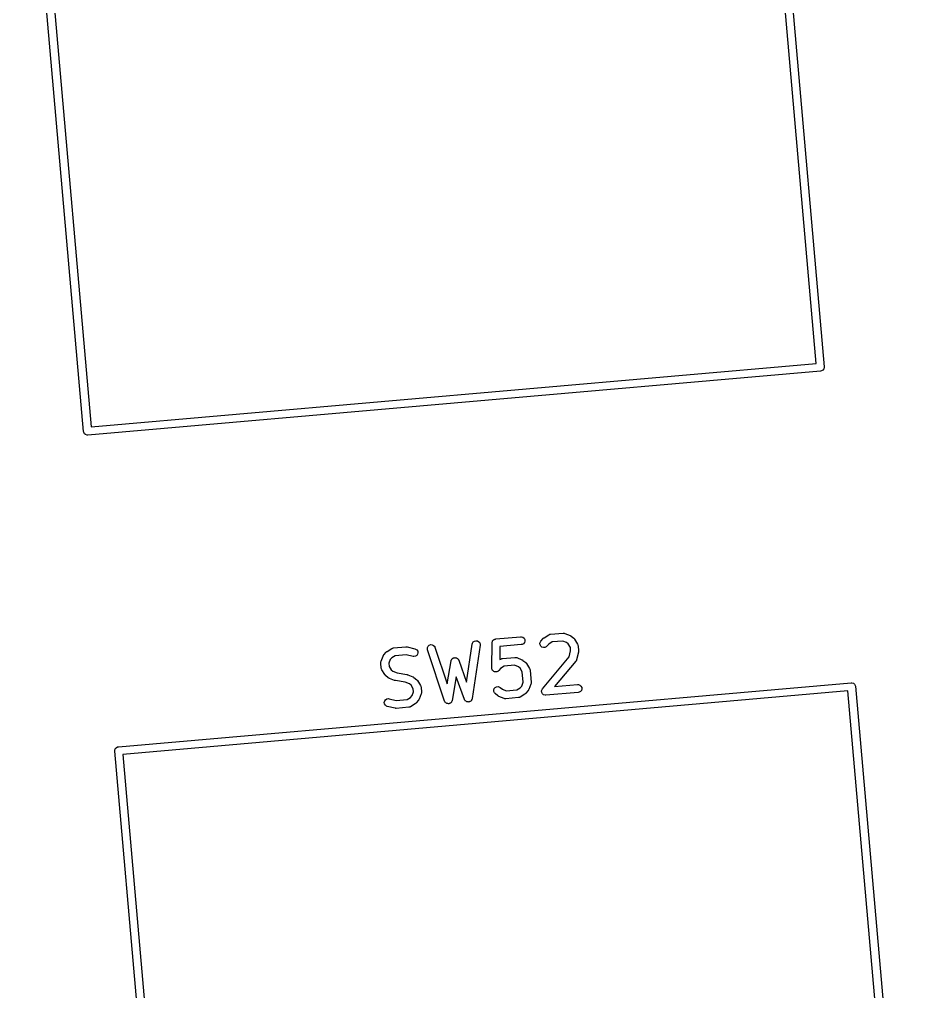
# Model space of a CAD drawing. Extents: x 2.7 to 14.1, y -9.5 to -1.1.
# Drawn here: x 11.692 to 12.366, y -5.258 to -4.529 of the extents above; entities that cross this region are included whole.
import ezdxf

# ---------------------------------------------------------------- set-up
doc = ezdxf.new("R2010")
doc.units = 0
doc.header["$MEASUREMENT"] = 0
doc.layers.add('BLACK', color=7, linetype='CONTINUOUS')

msp = doc.modelspace()

# ---------------------------------------------------------------- linework, layer by layer
at = {"layer": 'BLACK', "linetype": 'CONTINUOUS'}
for p, q in [((12.2886, -4.7871), (12.24107, -4.2439)), ((12.2467, -4.24044), (12.29474, -4.78953)), ((11.73977, -4.83808), (11.69173, -4.28899)), ((11.69787, -4.29142), (11.7454, -4.83462)), ((11.7454, -4.83462), (12.2886, -4.7871)), ((12.29365, -4.79209), (12.29262, -4.79262)), ((12.29439, -4.7912), (12.29365, -4.79209)), ((12.29473, -4.7901), (12.29439, -4.7912)), ((12.29474, -4.78953), (12.29473, -4.7901)), ((12.29205, -4.79272), (11.74297, -4.84076)), ((12.29262, -4.79262), (12.29205, -4.79272)), ((11.73988, -4.83865), (11.73977, -4.83808)), ((11.74041, -4.83967), (11.73988, -4.83865)), ((11.74129, -4.84041), (11.74041, -4.83967)), ((11.74239, -4.84076), (11.74129, -4.84041)), ((11.74297, -4.84076), (11.74239, -4.84076)), ((12.03112, -4.99674), (12.03172, -4.99575)), ((12.03172, -4.99575), (12.03264, -4.99506)), ((12.03264, -4.99506), (12.03376, -4.99478)), ((12.03376, -4.99478), (12.0349, -4.99495)), ((12.0349, -4.99495), (12.03589, -4.99554)), ((12.03589, -4.99554), (12.03657, -4.99646)), ((12.04589, -4.99638), (12.04592, -4.99617)), ((12.04591, -4.9961), (12.04593, -4.99603)), ((12.04592, -4.99617), (12.04591, -4.9961)), ((12.04593, -4.99603), (12.04596, -4.99581)), ((12.04596, -4.99581), (12.04613, -4.99541)), ((12.04613, -4.99541), (12.04626, -4.995)), ((12.04626, -4.995), (12.04635, -4.99489)), ((12.04635, -4.99489), (12.04641, -4.99475)), ((12.04641, -4.99475), (12.04672, -4.99445)), ((12.04672, -4.99445), (12.047, -4.99412)), ((12.047, -4.99412), (12.04713, -4.99405)), ((12.04713, -4.99405), (12.04724, -4.99395)), ((12.04724, -4.99395), (12.04764, -4.99379)), ((12.04764, -4.99379), (12.04802, -4.99359)), ((12.04802, -4.99359), (12.04824, -4.99355)), ((12.04824, -4.99355), (12.04831, -4.99352)), ((12.04831, -4.99352), (12.04838, -4.99352)), ((12.04838, -4.99352), (12.04859, -4.99348)), ((12.04859, -4.99348), (12.06726, -4.99185)), ((12.06726, -4.99185), (12.06784, -4.99185)), ((12.06784, -4.99185), (12.06894, -4.9922)), ((12.06894, -4.9922), (12.06982, -4.99294)), ((12.07011, -4.99621), (12.06937, -4.99709)), ((12.06982, -4.99294), (12.07036, -4.99396)), ((12.07046, -4.99511), (12.07011, -4.99621)), ((12.07036, -4.99396), (12.07046, -4.99511)), ((12.08172, -4.99673), (12.08207, -4.99563)), ((12.08207, -4.99563), (12.0824, -4.99515)), ((12.0824, -4.99515), (12.0841, -4.99312)), ((12.0841, -4.99312), (12.08431, -4.99292)), ((12.08431, -4.99292), (12.08436, -4.99286)), ((12.08436, -4.99286), (12.08444, -4.99279)), ((12.08444, -4.99279), (12.08451, -4.99272)), ((12.08451, -4.99272), (12.08458, -4.99268)), ((12.08458, -4.99268), (12.08482, -4.99251)), ((12.08482, -4.99251), (12.08839, -4.99031)), ((12.09089, -4.99571), (12.08832, -4.99729)), ((12.08839, -4.99031), (12.08891, -4.99006)), ((12.08891, -4.99006), (12.08901, -4.99004)), ((12.08901, -4.99004), (12.08911, -4.98999)), ((12.08911, -4.98999), (12.08968, -4.98989)), ((12.08968, -4.98989), (12.09901, -4.98907)), ((12.09883, -4.99501), (12.09089, -4.99571)), ((12.10164, -4.99612), (12.09883, -4.99501)), ((12.09901, -4.98907), (12.09959, -4.98907)), ((12.09959, -4.98907), (12.09969, -4.98911)), ((12.09969, -4.98911), (12.0998, -4.9891)), ((12.0998, -4.9891), (12.10036, -4.98926)), ((12.10036, -4.98926), (12.10426, -4.9908)), ((12.10294, -4.99721), (12.10164, -4.99612)), ((12.10426, -4.9908), (12.10452, -4.99094)), ((12.10452, -4.99094), (12.10459, -4.99096)), ((12.10459, -4.99096), (12.10468, -4.99102)), ((12.10468, -4.99102), (12.10477, -4.99107)), ((12.10477, -4.99107), (12.10483, -4.99112)), ((12.10483, -4.99112), (12.10507, -4.99129)), ((12.10507, -4.99129), (12.1071, -4.99299)), ((12.1071, -4.99299), (12.1073, -4.9932)), ((12.1073, -4.9932), (12.10737, -4.99325)), ((12.10737, -4.99325), (12.10743, -4.99333)), ((12.10743, -4.99333), (12.1075, -4.99341)), ((12.1075, -4.99341), (12.10754, -4.99348)), ((12.10754, -4.99348), (12.10772, -4.99371)), ((12.10772, -4.99371), (12.10991, -4.99728)), ((11.96473, -5.00545), (11.96644, -5.00342)), ((11.96644, -5.00342), (11.96665, -5.00321)), ((11.96665, -5.00321), (11.96669, -5.00315)), ((11.96669, -5.00315), (11.96678, -5.00309)), ((11.96678, -5.00309), (11.96685, -5.00301)), ((11.96685, -5.00301), (11.96692, -5.00298)), ((11.96692, -5.00298), (11.96716, -5.0028)), ((11.96716, -5.0028), (11.97073, -5.0006)), ((11.97073, -5.0006), (11.97125, -5.00035)), ((11.97125, -5.00035), (11.97135, -5.00033)), ((11.97135, -5.00033), (11.97145, -5.00029)), ((11.97145, -5.00029), (11.97202, -5.00018)), ((11.97202, -5.00018), (11.98135, -4.99936)), ((11.98135, -4.99936), (11.98165, -4.99937)), ((11.98165, -4.99937), (11.98172, -4.99935)), ((11.98172, -4.99935), (11.98183, -4.99937)), ((11.98183, -4.99937), (11.98193, -4.99937)), ((11.98193, -4.99937), (11.98201, -4.99939)), ((11.98201, -4.99939), (11.9823, -4.99943)), ((11.9823, -4.99943), (11.98806, -5.00081)), ((11.98806, -5.00081), (11.98861, -5.001)), ((11.98861, -5.001), (11.98954, -5.00167)), ((11.98954, -5.00167), (11.99015, -5.00266)), ((11.99015, -5.00266), (11.99033, -5.00379)), ((11.99736, -5.00104), (11.99744, -4.99989)), ((11.99749, -5.0016), (11.99736, -5.00104)), ((11.99744, -4.99989), (11.99796, -4.99886)), ((12.01025, -5.04), (11.99749, -5.0016)), ((11.99796, -4.99886), (11.99883, -4.9981)), ((11.99883, -4.9981), (11.99992, -4.99774)), ((11.99992, -4.99774), (12.00107, -4.99782)), ((12.00107, -4.99782), (12.0021, -4.99834)), ((12.0021, -4.99834), (12.00285, -4.99921)), ((12.00285, -4.99921), (12.00309, -4.99974)), ((12.00309, -4.99974), (12.01217, -5.02704)), ((12.02678, -5.02576), (12.03098, -4.9973)), ((12.03683, -4.99816), (12.03092, -5.0382)), ((12.03098, -4.9973), (12.03112, -4.99674)), ((12.03657, -4.99646), (12.03685, -4.99758)), ((12.03685, -4.99758), (12.03683, -4.99816)), ((12.04566, -5.01522), (12.04589, -4.99638)), ((12.05177, -4.99913), (12.05164, -5.00895)), ((12.06778, -4.99773), (12.05177, -4.99913)), ((12.06835, -4.99762), (12.06778, -4.99773)), ((12.06937, -4.99709), (12.06835, -4.99762)), ((12.08182, -4.99788), (12.08172, -4.99673)), ((12.08235, -4.9989), (12.08182, -4.99788)), ((12.08324, -4.99964), (12.08235, -4.9989)), ((12.08434, -4.99999), (12.08324, -4.99964)), ((12.08548, -4.99989), (12.08434, -4.99999)), ((12.08651, -4.99935), (12.08548, -4.99989)), ((12.08692, -4.99895), (12.08651, -4.99935)), ((12.08832, -4.99729), (12.08692, -4.99895)), ((12.10452, -4.99978), (12.10294, -4.99721)), ((12.10364, -5.00696), (12.10474, -5.00234)), ((12.10474, -5.00234), (12.10452, -4.99978)), ((12.11059, -5.00325), (12.10922, -5.00901)), ((12.10991, -4.99728), (12.11017, -4.9978)), ((12.11017, -4.9978), (12.11018, -4.99791)), ((12.11018, -4.99791), (12.11023, -4.998)), ((12.11023, -4.998), (12.11034, -4.99857)), ((12.11034, -4.99857), (12.11066, -5.0023)), ((12.11063, -5.00296), (12.11059, -5.00325)), ((12.11066, -5.00288), (12.11063, -5.00296)), ((12.11066, -5.0023), (12.11066, -5.0026)), ((12.11066, -5.0026), (12.11067, -5.00267)), ((12.11067, -5.00267), (12.11066, -5.00278)), ((12.11066, -5.00278), (12.11066, -5.00288)), ((11.96255, -5.01072), (11.96271, -5.01016)), ((11.96255, -5.01082), (11.96255, -5.01072)), ((11.96271, -5.01016), (11.96425, -5.00626)), ((11.96425, -5.00626), (11.96438, -5.006)), ((11.96438, -5.006), (11.96441, -5.00593)), ((11.96441, -5.00593), (11.96447, -5.00584)), ((11.96447, -5.00584), (11.96452, -5.00575)), ((11.96452, -5.00575), (11.96457, -5.00569)), ((11.96457, -5.00569), (11.96473, -5.00545)), ((11.96957, -5.00888), (11.96846, -5.01168)), ((11.97066, -5.00758), (11.96957, -5.00888)), ((11.97322, -5.006), (11.97066, -5.00758)), ((11.98139, -5.00529), (11.97322, -5.006)), ((11.98669, -5.00655), (11.98139, -5.00529)), ((11.98726, -5.00663), (11.98669, -5.00655)), ((11.9884, -5.00645), (11.98726, -5.00663)), ((11.98938, -5.00585), (11.9884, -5.00645)), ((11.99006, -5.00491), (11.98938, -5.00585)), ((11.99033, -5.00379), (11.99006, -5.00491)), ((12.01217, -5.02704), (12.01517, -5.0099)), ((12.01517, -5.0099), (12.01521, -5.00976)), ((12.01521, -5.0097), (12.01524, -5.00963)), ((12.01521, -5.00976), (12.01521, -5.0097)), ((12.01524, -5.00963), (12.01532, -5.00934)), ((12.01532, -5.00934), (12.01553, -5.00901)), ((12.01553, -5.00901), (12.0157, -5.00866)), ((12.0157, -5.00866), (12.01584, -5.00853)), ((12.01584, -5.00853), (12.01594, -5.00837)), ((12.01594, -5.00837), (12.01626, -5.00814)), ((12.01626, -5.00814), (12.01655, -5.00788)), ((12.01655, -5.00788), (12.01673, -5.00781)), ((12.01673, -5.00781), (12.01688, -5.0077)), ((12.01688, -5.0077), (12.01726, -5.00762)), ((12.01726, -5.00762), (12.01763, -5.00749)), ((12.01763, -5.00749), (12.01782, -5.00749)), ((12.01782, -5.00749), (12.01801, -5.00745)), ((12.01801, -5.00745), (12.01839, -5.00752)), ((12.01839, -5.00752), (12.01878, -5.00754)), ((12.01878, -5.00754), (12.01895, -5.00762)), ((12.01895, -5.00762), (12.01914, -5.00765)), ((12.01914, -5.00765), (12.01947, -5.00786)), ((12.01947, -5.00786), (12.01983, -5.00803)), ((12.01983, -5.00803), (12.01995, -5.00817)), ((12.01995, -5.00817), (12.02012, -5.00827)), ((12.02012, -5.00827), (12.02034, -5.00859)), ((12.02034, -5.00859), (12.0206, -5.00888)), ((12.0206, -5.00888), (12.02073, -5.00915)), ((12.02073, -5.00915), (12.02078, -5.00921)), ((12.02078, -5.00921), (12.02079, -5.00927)), ((12.02079, -5.00927), (12.02085, -5.0094)), ((12.02085, -5.0094), (12.02678, -5.02576)), ((12.05164, -5.00895), (12.05234, -5.00852)), ((12.05234, -5.00852), (12.05286, -5.00827)), ((12.05286, -5.00827), (12.05297, -5.00825)), ((12.05297, -5.00825), (12.05306, -5.0082)), ((12.05306, -5.0082), (12.05363, -5.00809)), ((12.05363, -5.00809), (12.06297, -5.00728)), ((12.06297, -5.00728), (12.06355, -5.00728)), ((12.06355, -5.00728), (12.06365, -5.00732)), ((12.06365, -5.00732), (12.06376, -5.00731)), ((12.06376, -5.00731), (12.06431, -5.00747)), ((12.06431, -5.00747), (12.06821, -5.00901)), ((12.06821, -5.00901), (12.06847, -5.00915)), ((12.06847, -5.00915), (12.06855, -5.00917)), ((12.06855, -5.00917), (12.06863, -5.00923)), ((12.06863, -5.00923), (12.06873, -5.00928)), ((12.06873, -5.00928), (12.06878, -5.00933)), ((12.06878, -5.00933), (12.06902, -5.0095)), ((12.06902, -5.0095), (12.07105, -5.0112)), ((12.08363, -5.0308), (12.10364, -5.00696)), ((12.10861, -5.01023), (12.09274, -5.02914)), ((12.10893, -5.00975), (12.10861, -5.01023)), ((12.10897, -5.00965), (12.10893, -5.00975)), ((12.10903, -5.00956), (12.10897, -5.00965)), ((12.10922, -5.00901), (12.10903, -5.00956)), ((11.96251, -5.0115), (11.96252, -5.01092)), ((11.96284, -5.01524), (11.96251, -5.0115)), ((11.96252, -5.01092), (11.96255, -5.01082)), ((11.96295, -5.01581), (11.96284, -5.01524)), ((11.963, -5.0159), (11.96295, -5.01581)), ((11.96301, -5.01601), (11.963, -5.0159)), ((11.96327, -5.01653), (11.96301, -5.01601)), ((11.96546, -5.0201), (11.96327, -5.01653)), ((11.96846, -5.01168), (11.96866, -5.01403)), ((11.96866, -5.01403), (11.97024, -5.0166)), ((11.97024, -5.0166), (11.97154, -5.01769)), ((11.97154, -5.01769), (11.97469, -5.01893)), ((12.04571, -5.0158), (12.04566, -5.01522)), ((12.04576, -5.01594), (12.04571, -5.0158)), ((12.04578, -5.01609), (12.04576, -5.01594)), ((12.04598, -5.01647), (12.04578, -5.01609)), ((12.04614, -5.01687), (12.04598, -5.01647)), ((12.04624, -5.01698), (12.04614, -5.01687)), ((12.04631, -5.01711), (12.04624, -5.01698)), ((12.04664, -5.01739), (12.04631, -5.01711)), ((12.04694, -5.0177), (12.04664, -5.01739)), ((12.04708, -5.01775), (12.04694, -5.0177)), ((12.04719, -5.01785), (12.04708, -5.01775)), ((12.0476, -5.01798), (12.04719, -5.01785)), ((12.048, -5.01815), (12.0476, -5.01798)), ((12.04944, -5.0181), (12.04929, -5.01811)), ((12.04982, -5.0179), (12.04944, -5.0181)), ((12.05022, -5.01774), (12.04982, -5.0179)), ((12.05033, -5.01763), (12.05022, -5.01774)), ((12.05046, -5.01756), (12.05033, -5.01763)), ((12.05087, -5.01716), (12.05046, -5.01756)), ((12.05227, -5.0155), (12.05087, -5.01716)), ((12.05484, -5.01392), (12.05227, -5.0155)), ((12.06279, -5.01322), (12.05484, -5.01392)), ((12.06559, -5.01433), (12.06279, -5.01322)), ((12.06689, -5.01542), (12.06559, -5.01433)), ((12.06847, -5.01799), (12.06689, -5.01542)), ((12.06917, -5.02594), (12.06847, -5.01799)), ((12.07105, -5.0112), (12.07126, -5.01141)), ((12.07126, -5.01141), (12.07132, -5.01146)), ((12.07132, -5.01146), (12.07139, -5.01154)), ((12.07139, -5.01154), (12.07146, -5.01162)), ((12.07146, -5.01162), (12.07149, -5.01168)), ((12.07149, -5.01168), (12.07167, -5.01192)), ((12.07167, -5.01192), (12.07387, -5.01549)), ((12.07387, -5.01549), (12.07412, -5.01601)), ((12.07412, -5.01601), (12.07414, -5.01612)), ((12.07414, -5.01612), (12.07419, -5.01621)), ((12.07419, -5.01621), (12.07429, -5.01678)), ((12.07429, -5.01678), (12.07511, -5.02612)), ((11.96564, -5.02033), (11.96546, -5.0201)), ((11.96567, -5.0204), (11.96564, -5.02033)), ((11.96575, -5.02048), (11.96567, -5.0204)), ((11.96581, -5.02056), (11.96575, -5.02048)), ((11.96587, -5.0206), (11.96581, -5.02056)), ((11.96608, -5.02081), (11.96587, -5.0206)), ((11.96811, -5.02252), (11.96608, -5.02081)), ((11.96835, -5.02268), (11.96811, -5.02252)), ((11.96841, -5.02274), (11.96835, -5.02268)), ((11.9685, -5.02279), (11.96841, -5.02274)), ((11.96859, -5.02284), (11.9685, -5.02279)), ((11.96866, -5.02287), (11.96859, -5.02284)), ((11.96892, -5.023), (11.96866, -5.02287)), ((11.97282, -5.02454), (11.96892, -5.023)), ((11.97286, -5.02456), (11.97282, -5.02454)), ((11.97288, -5.02457), (11.97286, -5.02456)), ((11.97313, -5.02463), (11.97288, -5.02457)), ((11.97338, -5.0247), (11.97313, -5.02463)), ((11.9734, -5.0247), (11.97338, -5.0247)), ((11.97344, -5.02471), (11.9734, -5.0247)), ((11.98076, -5.02588), (11.97344, -5.02471)), ((11.97469, -5.01893), (11.982, -5.02009)), ((11.982, -5.02009), (11.98205, -5.02011)), ((11.98205, -5.02011), (11.98207, -5.02011)), ((11.98207, -5.02011), (11.98232, -5.02018)), ((11.98232, -5.02018), (11.98256, -5.02024)), ((11.98256, -5.02024), (11.98258, -5.02025)), ((11.98258, -5.02025), (11.98263, -5.02027)), ((11.98263, -5.02027), (11.98652, -5.02181)), ((11.98652, -5.02181), (11.98679, -5.02194)), ((11.98679, -5.02194), (11.98686, -5.02196)), ((11.98686, -5.02196), (11.98695, -5.02202)), ((11.98695, -5.02202), (11.98704, -5.02207)), ((11.98704, -5.02207), (11.9871, -5.02212)), ((11.9871, -5.02212), (11.98734, -5.02229)), ((11.98734, -5.02229), (11.98937, -5.02399)), ((11.98937, -5.02399), (11.98957, -5.0242)), ((11.98957, -5.0242), (11.98964, -5.02425)), ((11.98964, -5.02425), (11.9897, -5.02433)), ((11.9897, -5.02433), (11.98977, -5.02441)), ((11.98977, -5.02441), (11.98981, -5.02448)), ((11.98981, -5.02448), (11.98999, -5.02471)), ((11.98999, -5.02471), (11.99218, -5.02828)), ((12.01908, -5.02182), (12.01597, -5.03958)), ((12.02522, -5.03877), (12.01908, -5.02182)), ((12.04815, -5.01815), (12.048, -5.01815)), ((12.04829, -5.0182), (12.04815, -5.01815)), ((12.04872, -5.01816), (12.04829, -5.0182)), ((12.04915, -5.01816), (12.04872, -5.01816)), ((12.04929, -5.01811), (12.04915, -5.01816)), ((11.76584, -5.0743), (12.31493, -5.02627)), ((12.3125, -5.03241), (11.7693, -5.07993)), ((11.98391, -5.02712), (11.98076, -5.02588)), ((11.98521, -5.02821), (11.98391, -5.02712)), ((11.98678, -5.03078), (11.98521, -5.02821)), ((11.98699, -5.03313), (11.98678, -5.03078)), ((11.99218, -5.02828), (11.99243, -5.0288)), ((11.99243, -5.0288), (11.99245, -5.02891)), ((11.99245, -5.02891), (11.9925, -5.029)), ((11.9925, -5.029), (11.99261, -5.02957)), ((11.99261, -5.02957), (11.99293, -5.03331)), ((12.04715, -5.03175), (12.04749, -5.03065)), ((12.04725, -5.0329), (12.04715, -5.03175)), ((12.04749, -5.03065), (12.04823, -5.02977)), ((12.04823, -5.02977), (12.04926, -5.02924)), ((12.04926, -5.02924), (12.0504, -5.02913)), ((12.0504, -5.02913), (12.0515, -5.02948)), ((12.0515, -5.02948), (12.05198, -5.02981)), ((12.05198, -5.02981), (12.05364, -5.0312)), ((12.05364, -5.0312), (12.05645, -5.03231)), ((12.05645, -5.03231), (12.0644, -5.03162)), ((12.0644, -5.03162), (12.06697, -5.03004)), ((12.06697, -5.03004), (12.06806, -5.02874)), ((12.06806, -5.02874), (12.06917, -5.02594)), ((12.07289, -5.03217), (12.07118, -5.0342)), ((12.07305, -5.03193), (12.07289, -5.03217)), ((12.07311, -5.03187), (12.07305, -5.03193)), ((12.07316, -5.03178), (12.07311, -5.03187)), ((12.07322, -5.03169), (12.07316, -5.03178)), ((12.07324, -5.03162), (12.07322, -5.03169)), ((12.07337, -5.03136), (12.07324, -5.03162)), ((12.07491, -5.02746), (12.07337, -5.03136)), ((12.07507, -5.0269), (12.07491, -5.02746)), ((12.0751, -5.0267), (12.07507, -5.0268)), ((12.07507, -5.0268), (12.07507, -5.0269)), ((12.07511, -5.02612), (12.0751, -5.0267)), ((12.08296, -5.03238), (12.08331, -5.03128)), ((12.08306, -5.03353), (12.08296, -5.03238)), ((12.08331, -5.03128), (12.08363, -5.0308)), ((12.09274, -5.02914), (12.10992, -5.02763)), ((12.10992, -5.02763), (12.1105, -5.02764)), ((12.1105, -5.02764), (12.11159, -5.02799)), ((12.11159, -5.02799), (12.11248, -5.02873)), ((12.11276, -5.032), (12.11202, -5.03288)), ((12.11248, -5.02873), (12.11301, -5.02975)), ((12.11311, -5.0309), (12.11276, -5.032)), ((12.11301, -5.02975), (12.11311, -5.0309)), ((12.36002, -5.57561), (12.3125, -5.03241)), ((12.31493, -5.02627), (12.31551, -5.02627)), ((12.31551, -5.02627), (12.3166, -5.02662)), ((12.3166, -5.02662), (12.31749, -5.02736)), ((12.31749, -5.02736), (12.31802, -5.02838)), ((12.31802, -5.02838), (12.31813, -5.02895)), ((12.31813, -5.02895), (12.36616, -5.57803)), ((11.96512, -5.04101), (11.96539, -5.03989)), ((11.96539, -5.03989), (11.96606, -5.03896)), ((11.96606, -5.03896), (11.96705, -5.03836)), ((11.96705, -5.03836), (11.96818, -5.03818)), ((11.96818, -5.03818), (11.96876, -5.03825)), ((11.96876, -5.03825), (11.97406, -5.03952)), ((11.97406, -5.03952), (11.98222, -5.03881)), ((11.98222, -5.03881), (11.98479, -5.03723)), ((11.98479, -5.03723), (11.98588, -5.03593)), ((11.98588, -5.03593), (11.98699, -5.03313)), ((11.99071, -5.03936), (11.98901, -5.04139)), ((11.99088, -5.03912), (11.99071, -5.03936)), ((11.99093, -5.03906), (11.99088, -5.03912)), ((11.99098, -5.03897), (11.99093, -5.03906)), ((11.99104, -5.03888), (11.99098, -5.03897)), ((11.99106, -5.03881), (11.99104, -5.03888)), ((11.9912, -5.03855), (11.99106, -5.03881)), ((11.99274, -5.03465), (11.9912, -5.03855)), ((11.9929, -5.03409), (11.99274, -5.03465)), ((11.99293, -5.03388), (11.9929, -5.03399)), ((11.9929, -5.03399), (11.9929, -5.03409)), ((11.99293, -5.03331), (11.99293, -5.03388)), ((12.01587, -5.03992), (12.01581, -5.04014)), ((12.0159, -5.03986), (12.01587, -5.03992)), ((12.01591, -5.03978), (12.0159, -5.03986)), ((12.01597, -5.03958), (12.01591, -5.03978)), ((12.02531, -5.03896), (12.02522, -5.03877)), ((12.02533, -5.03903), (12.02531, -5.03896)), ((12.02537, -5.03909), (12.02533, -5.03903)), ((12.02547, -5.03929), (12.02537, -5.03909)), ((12.02576, -5.03961), (12.02547, -5.03929)), ((12.02602, -5.03996), (12.02576, -5.03961)), ((12.03019, -5.03975), (12.02984, -5.04)), ((12.03027, -5.03962), (12.03019, -5.03975)), ((12.03038, -5.03951), (12.03027, -5.03962)), ((12.03056, -5.03913), (12.03038, -5.03951)), ((12.03078, -5.03876), (12.03056, -5.03913)), ((12.03083, -5.03854), (12.03078, -5.03876)), ((12.03087, -5.03847), (12.03083, -5.03854)), ((12.03092, -5.0382), (12.03087, -5.0384)), ((12.03087, -5.0384), (12.03087, -5.03847)), ((12.04778, -5.03392), (12.04725, -5.0329)), ((12.04818, -5.03433), (12.04778, -5.03392)), ((12.05022, -5.03604), (12.04818, -5.03433)), ((12.05046, -5.0362), (12.05022, -5.03604)), ((12.05051, -5.03626), (12.05046, -5.0362)), ((12.05061, -5.0363), (12.05051, -5.03626)), ((12.05069, -5.03636), (12.05061, -5.0363)), ((12.05077, -5.03639), (12.05069, -5.03636)), ((12.05103, -5.03652), (12.05077, -5.03639)), ((12.05493, -5.03806), (12.05103, -5.03652)), ((12.05548, -5.03822), (12.05493, -5.03806)), ((12.05559, -5.03822), (12.05548, -5.03822)), ((12.05569, -5.03825), (12.05559, -5.03822)), ((12.05627, -5.03826), (12.05569, -5.03825)), ((12.06561, -5.03744), (12.05627, -5.03826)), ((12.06618, -5.03733), (12.06561, -5.03744)), ((12.06627, -5.03728), (12.06618, -5.03733)), ((12.06638, -5.03727), (12.06627, -5.03728)), ((12.0669, -5.03701), (12.06638, -5.03727)), ((12.07047, -5.03482), (12.0669, -5.03701)), ((12.0707, -5.03464), (12.07047, -5.03482)), ((12.07077, -5.03461), (12.0707, -5.03464)), ((12.07085, -5.03453), (12.07077, -5.03461)), ((12.07093, -5.03447), (12.07085, -5.03453)), ((12.07098, -5.03441), (12.07093, -5.03447)), ((12.07118, -5.0342), (12.07098, -5.03441)), ((12.08355, -5.03447), (12.08306, -5.03353)), ((12.08359, -5.03455), (12.08355, -5.03447)), ((12.08366, -5.03461), (12.08359, -5.03455)), ((12.08447, -5.03529), (12.08366, -5.03461)), ((12.08557, -5.03564), (12.08447, -5.03529)), ((12.08615, -5.03564), (12.08557, -5.03564)), ((12.11043, -5.03352), (12.08615, -5.03564)), ((12.111, -5.03341), (12.11043, -5.03352)), ((12.11202, -5.03288), (12.111, -5.03341)), ((11.9653, -5.04215), (11.96512, -5.04101)), ((11.9659, -5.04313), (11.9653, -5.04215)), ((11.96684, -5.04381), (11.9659, -5.04313)), ((11.96738, -5.044), (11.96684, -5.04381)), ((11.97315, -5.04538), (11.96738, -5.044)), ((11.97344, -5.04542), (11.97315, -5.04538)), ((11.97352, -5.04544), (11.97344, -5.04542)), ((11.97362, -5.04544), (11.97352, -5.04544)), ((11.97372, -5.04545), (11.97362, -5.04544)), ((11.9738, -5.04544), (11.97372, -5.04545)), ((11.97409, -5.04545), (11.9738, -5.04544)), ((11.98343, -5.04463), (11.97409, -5.04545)), ((11.984, -5.04452), (11.98343, -5.04463)), ((11.9841, -5.04447), (11.984, -5.04452)), ((11.9842, -5.04446), (11.9841, -5.04447)), ((11.98472, -5.0442), (11.9842, -5.04446)), ((11.98829, -5.04201), (11.98472, -5.0442)), ((11.98853, -5.04183), (11.98829, -5.04201)), ((11.98859, -5.0418), (11.98853, -5.04183)), ((11.98867, -5.04172), (11.98859, -5.0418)), ((11.98875, -5.04166), (11.98867, -5.04172)), ((11.9888, -5.0416), (11.98875, -5.04166)), ((11.98901, -5.04139), (11.9888, -5.0416)), ((12.01034, -5.0402), (12.01025, -5.04)), ((12.01036, -5.04027), (12.01034, -5.0402)), ((12.0104, -5.04033), (12.01036, -5.04027)), ((12.01049, -5.04053), (12.0104, -5.04033)), ((12.01077, -5.04086), (12.01049, -5.04053)), ((12.01102, -5.04121), (12.01077, -5.04086)), ((12.01115, -5.04129), (12.01102, -5.04121)), ((12.01124, -5.0414), (12.01115, -5.04129)), ((12.01163, -5.0416), (12.01124, -5.0414)), ((12.01199, -5.04183), (12.01163, -5.0416)), ((12.01214, -5.04185), (12.01199, -5.04183)), ((12.01227, -5.04192), (12.01214, -5.04185)), ((12.0127, -5.04195), (12.01227, -5.04192)), ((12.01312, -5.04202), (12.0127, -5.04195)), ((12.01327, -5.04199), (12.01312, -5.04202)), ((12.01342, -5.042), (12.01327, -5.04199)), ((12.01383, -5.04187), (12.01342, -5.042)), ((12.01425, -5.04177), (12.01383, -5.04187)), ((12.01437, -5.04169), (12.01425, -5.04177)), ((12.01452, -5.04164), (12.01437, -5.04169)), ((12.01484, -5.04136), (12.01452, -5.04164)), ((12.01519, -5.04111), (12.01484, -5.04136)), ((12.01527, -5.04098), (12.01519, -5.04111)), ((12.01539, -5.04089), (12.01527, -5.04098)), ((12.01558, -5.0405), (12.01539, -5.04089)), ((12.01581, -5.04014), (12.01558, -5.0405)), ((12.02615, -5.04003), (12.02602, -5.03996)), ((12.02625, -5.04014), (12.02615, -5.04003)), ((12.02664, -5.04033), (12.02625, -5.04014)), ((12.02701, -5.04055), (12.02664, -5.04033)), ((12.02716, -5.04057), (12.02701, -5.04055)), ((12.02729, -5.04063), (12.02716, -5.04057)), ((12.02772, -5.04065), (12.02729, -5.04063)), ((12.02815, -5.04071), (12.02772, -5.04065)), ((12.02829, -5.04068), (12.02815, -5.04071)), ((12.02844, -5.04068), (12.02829, -5.04068)), ((12.02885, -5.04054), (12.02844, -5.04068)), ((12.02926, -5.04043), (12.02885, -5.04054)), ((12.02938, -5.04034), (12.02926, -5.04043)), ((12.02953, -5.04029), (12.02938, -5.04034)), ((12.02984, -5.04), (12.02953, -5.04029)), ((11.76317, -5.07692), (11.76351, -5.07582)), ((11.76351, -5.07582), (11.76425, -5.07494)), ((11.76425, -5.07494), (11.76527, -5.07441)), ((11.76527, -5.07441), (11.76584, -5.0743)), ((11.76316, -5.0775), (11.76317, -5.07692)), ((11.8112, -5.62659), (11.76316, -5.0775)), ((11.7693, -5.07993), (11.81682, -5.62313))]:
    msp.add_line(p, q, dxfattribs=at)

doc.saveas('drawing.dxf')
